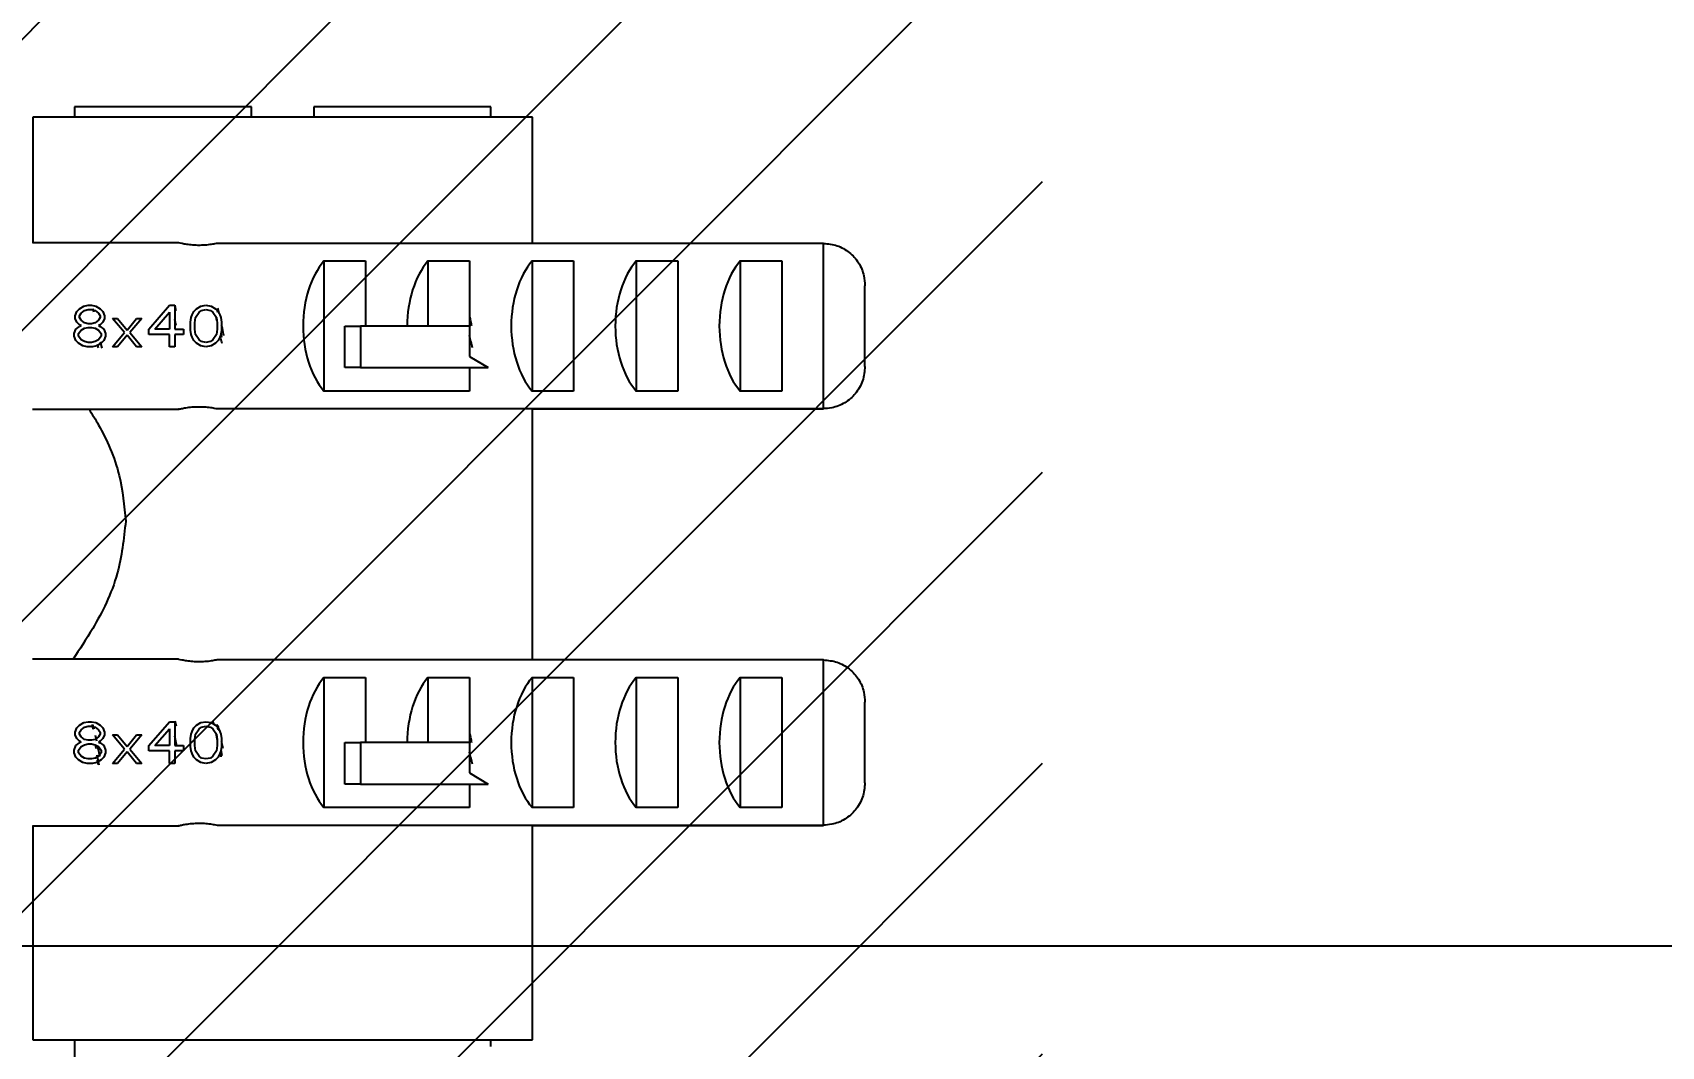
# Model space of a CAD drawing. Header units: millimetres. Extents: x 6110 to 6704, y -3675 to -2835.
# Drawn here: x 6597.88 to 6617.45, y -3382.89 to -3370.71 of the extents above; entities that cross this region are included whole.
import ezdxf

# ---------------------------------------------------------------- set-up
doc = ezdxf.new("R2010")
doc.units = ezdxf.units.MM
doc.header["$LTSCALE"] = 0.1
doc.layers.get('0').update_dxf_attribs({"lineweight": 13})
doc.layers.add('DIM', color=3, linetype='Continuous', lineweight=9)
doc.layers.add('hatch', color=2, linetype='Continuous')
doc.styles.get("Standard").update_dxf_attribs({"font": 'arial.ttf'})
doc.dimstyles.new('ISO-25', dxfattribs={"dimtxt": 2.5, "dimasz": 2.5, "dimexe": 1.25, "dimexo": 0.625, "dimtad": 1, "dimlfac": 5, "dimtxsty": 'Standard', "dimcen": 2.5, "dimadec": 0, "dimazin": 0, "dimtfac": 1, "dimtmove": 0, "dimatfit": 3, "dimfxl": 0, "dimarcsym": 0})

# ---------------------------------------------------------------- blocks, each defined once
blk = doc.blocks.new('*D57')
at = {"layer": 'Defpoints', "color": 0}
for p in [(6596.348, -3361.052), (6596.856, -3381.677), (6635.767, -3381.677)]:
    blk.add_point(p, dxfattribs=at)
at = {"layer": 'DIM', "color": 0, "lineweight": -2}
for p, q in [((6596.973, -3361.052), (6637.017, -3361.052)), ((6635.767, -3365.052), (6635.767, -3377.677)), ((6597.481, -3381.677), (6637.017, -3381.677))]:
    blk.add_line(p, q, dxfattribs=at)
at = {"layer": 'DIM', "color": 0}
for points in [[(6635.101, -3365.052), (6636.434, -3365.052), (6635.767, -3361.052)], [(6635.101, -3377.677), (6636.434, -3377.677), (6635.767, -3381.677)]]:
    blk.add_solid(points, dxfattribs=at)
at = {"layer": 'DIM', "color": 0, "insert": (6632.739, -3371.364), "char_height": 4, "attachment_point": 5, "rotation": 90}
blk.add_mtext('82,5', dxfattribs=at)

msp = doc.modelspace()

# ---------------------------------------------------------------- hatches: boundary and pattern name
at = {"layer": 'hatch'}
h = msp.add_hatch(dxfattribs=at)
h.set_pattern_fill('ANSI31', color=256, scale=0.777568)
h.set_pattern_definition([(45, (5809.2703, -3576.218), (-1.7456907, 1.7456907), [])])
edge = h.paths.add_edge_path()
edge.add_spline(control_points=[(6597.4753, -3341.3519), (6597.5331, -3341.3659), (6597.6353, -3341.3823), (6597.7761, -3341.3823), (6597.8566, -3341.3722), (6597.8936, -3341.3655)], knot_values=[0, 0, 0, 0, 0.4237752, 0.7322165, 1, 1, 1, 1], degree=3, periodic=0)
edge.add_line((6597.5166, -3341.3576), (6597.9333, -3341.3576))
edge.add_arc((6597.7003, -3340.2901), 1.0927, 280.19055, 282.31636, ccw=False)
edge.add_spline(control_points=[(6597.8936, -3341.3655), (6597.8566, -3341.3722), (6597.7761, -3341.3823), (6597.6353, -3341.3823), (6597.5331, -3341.3659), (6597.4753, -3341.3519)], knot_values=[0, 0, 0, 0, 0.2677835, 0.5762248, 1, 1, 1, 1], degree=3, periodic=0)
edge.add_line((6597.4668, -3341.3969), (6597.4668, -3343.342))
edge.add_line((6597.4668, -3343.342), (6597.5166, -3343.342))
edge.add_spline(control_points=[(6597.8936, -3343.3341), (6597.8566, -3343.3274), (6597.7761, -3343.3174), (6597.6353, -3343.3174), (6597.5331, -3343.3338), (6597.4753, -3343.3478)], knot_values=[0, 0, 0, 0, 0.2677887, 0.5762346, 1, 1, 1, 1], degree=3, periodic=0)
edge.add_line((6600.0995, -3343.1305), (6600.2847, -3343.1305))
edge.add_ellipse((6599.6335, -3342.3498), major_axis=(0, -1), ratio=0.6666667, start_angle=218.68219, end_angle=321.31781, ccw=False)
edge.add_line((6598.6491, -3341.3576), (6597.5166, -3341.3576))
edge.add_spline(control_points=[(6597.4753, -3341.3519), (6597.5331, -3341.3659), (6597.6353, -3341.3823), (6597.7761, -3341.3823), (6597.8566, -3341.3722), (6597.8936, -3341.3655)], knot_values=[0, 0, 0, 0, 0.4237752, 0.7322165, 1, 1, 1, 1], degree=3, periodic=0)
edge.add_arc((6597.7003, -3340.2901), 1.0927, 280.19055, 282.31636)
edge.add_line((6597.9333, -3341.3576), (6605.717, -3341.3576))
edge.add_line((6605.717, -3341.3576), (6605.717, -3343.342))
edge.add_line((6605.717, -3343.342), (6597.5166, -3343.342))
edge.add_spline(control_points=[(6597.8936, -3343.3341), (6597.8566, -3343.3274), (6597.7761, -3343.3174), (6597.6353, -3343.3174), (6597.5331, -3343.3338), (6597.4753, -3343.3478)], knot_values=[0, 0, 0, 0, 0.2677887, 0.5762346, 1, 1, 1, 1], degree=3, periodic=0)
edge.add_line((6597.4753, -3343.3478), (6597.4668, -3343.3498))
edge.add_line((6597.4668, -3343.3498), (6597.4668, -3356.3501))
edge.add_line((6597.4668, -3356.3501), (6597.4753, -3356.3522))
edge.add_spline(control_points=[(6597.4753, -3356.3522), (6597.5331, -3356.3662), (6597.6353, -3356.3826), (6597.7761, -3356.3826), (6597.8566, -3356.3725), (6597.8936, -3356.3659)], knot_values=[0, 0, 0, 0, 0.4237752, 0.7322165, 1, 1, 1, 1], degree=3, periodic=0)
edge.add_line((6597.5166, -3356.358), (6597.9333, -3356.358))
edge.add_arc((6597.7003, -3355.2905), 1.0927, 280.19055, 282.31636, ccw=False)
edge.add_spline(control_points=[(6597.8936, -3356.3659), (6597.8566, -3356.3725), (6597.7761, -3356.3826), (6597.6353, -3356.3826), (6597.5331, -3356.3662), (6597.4753, -3356.3522)], knot_values=[0, 0, 0, 0, 0.2677835, 0.5762248, 1, 1, 1, 1], degree=3, periodic=0)
edge.add_line((6597.4668, -3356.3973), (6597.4668, -3358.3423))
edge.add_line((6597.4668, -3358.3423), (6597.5166, -3358.3423))
edge.add_spline(control_points=[(6597.8936, -3358.3344), (6597.8566, -3358.3278), (6597.7761, -3358.3177), (6597.6353, -3358.3177), (6597.5331, -3358.3341), (6597.4753, -3358.3481)], knot_values=[0, 0, 0, 0, 0.2677887, 0.5762346, 1, 1, 1, 1], degree=3, periodic=0)
edge.add_line((6599.0317, -3358.1308), (6599.2169, -3358.1308))
edge.add_ellipse((6599.6335, -3357.3501), major_axis=(0, -1), ratio=0.6666667, start_angle=218.68219, end_angle=321.31781, ccw=False)
edge.add_line((6598.6491, -3356.358), (6597.5166, -3356.358))
edge.add_spline(control_points=[(6597.4753, -3356.3522), (6597.5331, -3356.3662), (6597.6353, -3356.3826), (6597.7761, -3356.3826), (6597.8566, -3356.3725), (6597.8936, -3356.3659)], knot_values=[0, 0, 0, 0, 0.4237752, 0.7322165, 1, 1, 1, 1], degree=3, periodic=0)
edge.add_arc((6597.7003, -3355.2905), 1.0927, 280.19055, 282.31636)
edge.add_line((6597.9333, -3356.358), (6605.717, -3356.358))
edge.add_line((6605.717, -3356.358), (6605.717, -3358.3423))
edge.add_line((6605.717, -3358.3423), (6597.5166, -3358.3423))
edge.add_spline(control_points=[(6597.8936, -3358.3344), (6597.8566, -3358.3278), (6597.7761, -3358.3177), (6597.6353, -3358.3177), (6597.5331, -3358.3341), (6597.4753, -3358.3481)], knot_values=[0, 0, 0, 0, 0.2677887, 0.5762346, 1, 1, 1, 1], degree=3, periodic=0)
edge.add_line((6597.4753, -3358.3481), (6597.4668, -3358.3502))
edge.add_line((6597.4668, -3358.3502), (6597.4668, -3594.1641))
edge.add_line((6597.4668, -3594.1641), (6610.0143, -3594.1641))
edge.add_line((6610.0143, -3594.1641), (6610.0143, -3017.7979))
edge.add_line((6610.0143, -3017.7979), (6597.4668, -3017.7979))
edge.add_line((6597.4668, -3017.7979), (6597.4668, -3341.3498))
edge.add_line((6597.4668, -3341.3498), (6597.4753, -3341.3519))

# ---------------------------------------------------------------- linework, layer by layer
at = {"linetype": 'Continuous', "lineweight": 25}
for p, q in [((6597.886, -3371.7312), (6597.886, -3373.237)), ((6603.886, -3371.7312), (6597.886, -3371.7312)), ((6598.386, -3371.6062), (6598.386, -3371.7312)), ((6600.5127, -3371.6062), (6598.386, -3371.6062)), ((6600.5127, -3371.7312), (6600.5127, -3371.6062)), ((6601.2593, -3371.6062), (6601.2593, -3371.7312)), ((6603.386, -3371.6062), (6601.2593, -3371.6062)), ((6603.386, -3371.7312), (6603.386, -3371.6062)), ((6603.886, -3373.2449), (6603.886, -3371.7312)), ((6599.634, -3373.237), (6597.8817, -3373.237)), ((6607.3817, -3373.2449), (6600.0982, -3373.2449)), ((6607.3817, -3375.2292), (6607.3817, -3373.2449)), ((6601.3817, -3373.4564), (6601.8817, -3373.4564)), ((6601.3817, -3373.4564), (6601.3817, -3375.0177)), ((6601.8817, -3373.4564), (6601.8817, -3374.237)), ((6602.6317, -3373.4564), (6602.6317, -3374.237)), ((6602.6317, -3373.4564), (6603.1317, -3373.4564)), ((6603.1317, -3373.4564), (6603.1317, -3374.6013)), ((6603.8817, -3373.4564), (6603.8817, -3375.0177)), ((6603.8817, -3373.4564), (6604.3817, -3373.4564)), ((6604.3817, -3373.4564), (6604.3817, -3375.0177)), ((6605.1317, -3373.4564), (6605.1317, -3375.0177)), ((6605.1317, -3373.4564), (6605.6317, -3373.4564)), ((6605.6317, -3373.4564), (6605.6317, -3375.0177)), ((6606.3817, -3373.4564), (6606.8817, -3373.4564)), ((6606.3817, -3373.4564), (6606.3817, -3375.0177)), ((6606.8817, -3373.4564), (6606.8817, -3375.0177)), ((6607.8817, -3374.7211), (6607.8817, -3373.7529)), ((6598.3922, -3374.1147), (6598.413, -3374.0615)), ((6598.413, -3374.0615), (6598.4442, -3374.0296)), ((6598.4442, -3374.0296), (6598.4963, -3373.9977)), ((6598.4651, -3374.0828), (6598.5067, -3374.0509)), ((6598.4963, -3373.9977), (6598.5484, -3373.987)), ((6598.5067, -3374.0509), (6598.5484, -3374.0402)), ((6598.5484, -3373.987), (6598.5901, -3373.987)), ((6598.5484, -3374.0402), (6598.5901, -3374.0402)), ((6598.5901, -3373.987), (6598.6422, -3373.9977)), ((6598.5901, -3374.0402), (6598.6317, -3374.0509)), ((6598.6191, -3374.0725), (6598.608, -3374.0295)), ((6598.6317, -3374.0509), (6598.6734, -3374.0828)), ((6598.6422, -3373.9977), (6598.6942, -3374.0296)), ((6598.6942, -3374.0296), (6598.7255, -3374.0615)), ((6598.7255, -3374.0615), (6598.7463, -3374.1147)), ((6599.2776, -3374.2743), (6599.5276, -3373.987)), ((6599.3505, -3374.2743), (6599.5276, -3374.0721)), ((6599.5276, -3373.987), (6599.5901, -3373.987)), ((6599.5276, -3374.0721), (6599.5276, -3374.2743)), ((6599.5901, -3373.987), (6599.5901, -3374.2743)), ((6599.7984, -3374.104), (6599.8192, -3374.0615)), ((6599.8192, -3374.0615), (6599.8505, -3374.0296)), ((6599.8401, -3374.136), (6599.8817, -3374.0721)), ((6599.8505, -3374.0296), (6599.9026, -3373.9977)), ((6599.8817, -3374.0721), (6599.913, -3374.0509)), ((6599.9026, -3373.9977), (6599.9651, -3373.987)), ((6599.913, -3374.0509), (6599.9651, -3374.0402)), ((6599.9651, -3373.987), (6600.0276, -3373.9977)), ((6599.9651, -3374.0402), (6600.0172, -3374.0509)), ((6600.0172, -3374.0509), (6600.0484, -3374.0721)), ((6600.0276, -3373.9977), (6600.0797, -3374.0296)), ((6600.0484, -3374.0721), (6600.0901, -3374.136)), ((6600.0797, -3374.0296), (6600.1109, -3374.0615)), ((6600.097, -3374.0284), (6600.1039, -3374.0691)), ((6600.1222, -3374.0845), (6600.1061, -3374.0218)), ((6600.1109, -3374.0615), (6600.1317, -3374.104)), ((6598.3817, -3374.3275), (6598.4026, -3374.2743)), ((6598.3922, -3374.1466), (6598.3922, -3374.1147)), ((6598.413, -3374.1892), (6598.3922, -3374.1466)), ((6598.4026, -3374.2743), (6598.4442, -3374.2423)), ((6598.4442, -3374.2211), (6598.413, -3374.1892)), ((6598.4442, -3374.1147), (6598.4651, -3374.0828)), ((6598.4442, -3374.136), (6598.4442, -3374.1147)), ((6598.4651, -3374.1679), (6598.4442, -3374.136)), ((6598.4651, -3374.2317), (6598.4442, -3374.2211)), ((6598.4651, -3374.2317), (6598.4442, -3374.2423)), ((6598.5067, -3374.1998), (6598.4651, -3374.1679)), ((6598.4651, -3374.2849), (6598.5067, -3374.2636)), ((6598.5484, -3374.2104), (6598.5067, -3374.1998)), ((6598.5067, -3374.2636), (6598.5484, -3374.253)), ((6598.5901, -3374.2104), (6598.5484, -3374.2104)), ((6598.5484, -3374.253), (6598.5901, -3374.253)), ((6598.6317, -3374.1998), (6598.5901, -3374.2104)), ((6598.5901, -3374.253), (6598.6317, -3374.2636)), ((6598.6734, -3374.1679), (6598.6317, -3374.1998)), ((6598.6317, -3374.2636), (6598.6734, -3374.2849)), ((6598.6734, -3374.0828), (6598.6942, -3374.1147)), ((6598.6942, -3374.136), (6598.6734, -3374.1679)), ((6598.6942, -3374.2211), (6598.6734, -3374.2317)), ((6598.6734, -3374.2317), (6598.6942, -3374.2423)), ((6598.6942, -3374.1147), (6598.6942, -3374.136)), ((6598.7255, -3374.1892), (6598.6942, -3374.2211)), ((6598.6942, -3374.2423), (6598.7359, -3374.2743)), ((6598.7463, -3374.1466), (6598.7255, -3374.1892)), ((6598.7359, -3374.2743), (6598.7567, -3374.3275)), ((6598.7463, -3374.1147), (6598.7463, -3374.1466)), ((6598.9859, -3374.3168), (6598.8401, -3374.1466)), ((6598.8401, -3374.1466), (6598.9026, -3374.1466)), ((6598.9026, -3374.1466), (6599.0172, -3374.2849)), ((6599.0172, -3374.2849), (6599.1317, -3374.1466)), ((6599.1942, -3374.1466), (6599.0484, -3374.3168)), ((6599.1317, -3374.1466), (6599.1942, -3374.1466)), ((6599.2776, -3374.3381), (6599.2776, -3374.2743)), ((6599.5276, -3374.2743), (6599.3505, -3374.2743)), ((6599.6054, -3374.2311), (6599.5901, -3374.1608)), ((6599.5901, -3374.2743), (6599.6942, -3374.2743)), ((6599.6942, -3374.2743), (6599.6942, -3374.3381)), ((6599.7776, -3374.1892), (6599.788, -3374.136)), ((6599.7776, -3374.2849), (6599.7776, -3374.1892)), ((6599.788, -3374.136), (6599.7984, -3374.104)), ((6599.8297, -3374.1998), (6599.8401, -3374.136)), ((6599.8297, -3374.2743), (6599.8297, -3374.1998)), ((6599.8401, -3374.3381), (6599.8297, -3374.2743)), ((6600.0819, -3374.1235), (6600.0915, -3374.1675)), ((6600.0901, -3374.136), (6600.1005, -3374.1998)), ((6600.1005, -3374.2743), (6600.0901, -3374.3381)), ((6600.1005, -3374.1998), (6600.1005, -3374.2743)), ((6600.1317, -3374.104), (6600.1422, -3374.136)), ((6600.1422, -3374.136), (6600.1526, -3374.1892)), ((6600.1526, -3374.1892), (6600.1526, -3374.2849)), ((6601.6335, -3374.737), (6601.6335, -3374.237)), ((6601.6335, -3374.237), (6601.8207, -3374.237)), ((6601.8207, -3374.237), (6601.8207, -3374.737)), ((6603.1317, -3374.237), (6601.8207, -3374.237)), ((6598.3817, -3374.3594), (6598.3817, -3374.3275)), ((6598.4026, -3374.4126), (6598.3817, -3374.3594)), ((6598.4338, -3374.4445), (6598.4026, -3374.4126)), ((6598.4338, -3374.3275), (6598.4651, -3374.2849)), ((6598.4338, -3374.3594), (6598.4338, -3374.3275)), ((6598.4651, -3374.4019), (6598.4338, -3374.3594)), ((6598.4859, -3374.4764), (6598.4338, -3374.4445)), ((6598.5067, -3374.4232), (6598.4651, -3374.4019)), ((6598.5484, -3374.4338), (6598.5067, -3374.4232)), ((6598.5901, -3374.4338), (6598.5484, -3374.4338)), ((6598.6317, -3374.4232), (6598.5901, -3374.4338)), ((6598.6734, -3374.4019), (6598.6317, -3374.4232)), ((6598.7047, -3374.4445), (6598.6526, -3374.4764)), ((6598.6567, -3374.454), (6598.6683, -3374.4994)), ((6598.6734, -3374.2849), (6598.7047, -3374.3275)), ((6598.7047, -3374.3594), (6598.6734, -3374.4019)), ((6598.7188, -3374.5045), (6598.6991, -3374.4276)), ((6598.7047, -3374.3275), (6598.7047, -3374.3594)), ((6598.7359, -3374.4126), (6598.7047, -3374.4445)), ((6598.7567, -3374.3594), (6598.7359, -3374.4126)), ((6598.7567, -3374.3275), (6598.7567, -3374.3594)), ((6598.8401, -3374.487), (6598.9859, -3374.3168)), ((6599.0172, -3374.3487), (6598.9026, -3374.487)), ((6599.1317, -3374.487), (6599.0172, -3374.3487)), ((6599.0484, -3374.3168), (6599.1942, -3374.487)), ((6599.5276, -3374.3381), (6599.2776, -3374.3381)), ((6599.5276, -3374.487), (6599.5276, -3374.3381)), ((6599.6942, -3374.3381), (6599.5901, -3374.3381)), ((6599.5901, -3374.3381), (6599.5901, -3374.487)), ((6599.788, -3374.3381), (6599.7776, -3374.2849)), ((6599.7984, -3374.37), (6599.788, -3374.3381)), ((6599.8192, -3374.4126), (6599.7984, -3374.37)), ((6599.8505, -3374.4445), (6599.8192, -3374.4126)), ((6599.8817, -3374.4019), (6599.8401, -3374.3381)), ((6599.9026, -3374.4764), (6599.8505, -3374.4445)), ((6599.913, -3374.4232), (6599.8817, -3374.4019)), ((6599.9651, -3374.4338), (6599.913, -3374.4232)), ((6600.0172, -3374.4232), (6599.9651, -3374.4338)), ((6600.0484, -3374.4019), (6600.0172, -3374.4232)), ((6600.0797, -3374.4445), (6600.0276, -3374.4764)), ((6600.0901, -3374.3381), (6600.0484, -3374.4019)), ((6600.1109, -3374.4126), (6600.0797, -3374.4445)), ((6600.1317, -3374.37), (6600.1109, -3374.4126)), ((6600.1422, -3374.3381), (6600.1317, -3374.37)), ((6600.1526, -3374.2849), (6600.1422, -3374.3381)), ((6600.1451, -3374.3231), (6600.153, -3374.3711)), ((6598.538, -3374.487), (6598.4859, -3374.4764)), ((6598.6005, -3374.487), (6598.538, -3374.487)), ((6598.6526, -3374.4764), (6598.6005, -3374.487)), ((6598.9026, -3374.487), (6598.8401, -3374.487)), ((6599.1942, -3374.487), (6599.1317, -3374.487)), ((6599.5901, -3374.487), (6599.5276, -3374.487)), ((6599.9651, -3374.487), (6599.9026, -3374.4764)), ((6600.0276, -3374.4764), (6599.9651, -3374.487)), ((6603.1317, -3374.6013), (6603.3551, -3374.737)), ((6601.8207, -3374.737), (6601.6335, -3374.737)), ((6601.8207, -3374.737), (6603.3551, -3374.737)), ((6603.1317, -3374.737), (6603.1317, -3375.0177)), ((6603.1317, -3375.0177), (6601.3817, -3375.0177)), ((6604.3817, -3375.0177), (6603.8817, -3375.0177)), ((6605.6317, -3375.0177), (6605.1317, -3375.0177)), ((6606.8817, -3375.0177), (6606.3817, -3375.0177)), ((6597.8817, -3375.237), (6599.634, -3375.237)), ((6600.0982, -3375.2292), (6607.3817, -3375.2292)), ((6603.886, -3378.2449), (6603.886, -3375.2292)), ((6603.886, -3375.2315), (6607.3817, -3375.2315)), ((6599.634, -3378.237), (6597.8817, -3378.237)), ((6607.3817, -3378.2449), (6600.0982, -3378.2449)), ((6607.3817, -3380.2292), (6607.3817, -3378.2449)), ((6601.3817, -3378.4564), (6601.8817, -3378.4564)), ((6601.3817, -3378.4564), (6601.3817, -3380.0177)), ((6601.8817, -3378.4564), (6601.8817, -3379.237)), ((6602.6317, -3378.4564), (6602.6317, -3379.237)), ((6602.6317, -3378.4564), (6603.1317, -3378.4564)), ((6603.1317, -3378.4564), (6603.1317, -3379.6013)), ((6603.8817, -3378.4564), (6603.8817, -3380.0177)), ((6603.8817, -3378.4564), (6604.3817, -3378.4564)), ((6604.3817, -3378.4564), (6604.3817, -3380.0177)), ((6605.1317, -3378.4564), (6605.6317, -3378.4564)), ((6605.1317, -3378.4564), (6605.1317, -3380.0177)), ((6605.6317, -3378.4564), (6605.6317, -3380.0177)), ((6606.3817, -3378.4564), (6606.3817, -3380.0177)), ((6606.3817, -3378.4564), (6606.8817, -3378.4564)), ((6606.8817, -3378.4564), (6606.8817, -3380.0177)), ((6607.8817, -3379.7212), (6607.8817, -3378.7529)), ((6598.3922, -3379.1147), (6598.413, -3379.0615)), ((6598.3922, -3379.1466), (6598.3922, -3379.1147)), ((6598.413, -3379.1892), (6598.3922, -3379.1466)), ((6598.413, -3379.0615), (6598.4442, -3379.0296)), ((6598.4442, -3379.0296), (6598.4963, -3378.9977)), ((6598.4442, -3379.1147), (6598.4651, -3379.0828)), ((6598.4442, -3379.136), (6598.4442, -3379.1147)), ((6598.4651, -3379.1679), (6598.4442, -3379.136)), ((6598.4651, -3379.0828), (6598.5067, -3379.0509)), ((6598.5067, -3379.1998), (6598.4651, -3379.1679)), ((6598.4963, -3378.9977), (6598.5484, -3378.987)), ((6598.5067, -3379.0509), (6598.5484, -3379.0402)), ((6598.5484, -3378.987), (6598.5901, -3378.987)), ((6598.5484, -3379.0402), (6598.5901, -3379.0402)), ((6598.5901, -3378.987), (6598.6422, -3378.9977)), ((6598.5901, -3379.0402), (6598.6317, -3379.0509)), ((6598.5958, -3379.0222), (6598.605, -3379.0773)), ((6598.6206, -3379.0785), (6598.6071, -3379.0259)), ((6598.6317, -3379.0509), (6598.6734, -3379.0828)), ((6598.6734, -3379.1679), (6598.6317, -3379.1998)), ((6598.6526, -3379.2221), (6598.6376, -3379.1535)), ((6598.6422, -3378.9977), (6598.6942, -3379.0296)), ((6598.6734, -3379.0828), (6598.6942, -3379.1147)), ((6598.6942, -3379.136), (6598.6734, -3379.1679)), ((6598.6942, -3379.0296), (6598.7255, -3379.0615)), ((6598.6942, -3379.1147), (6598.6942, -3379.136)), ((6598.7255, -3379.0615), (6598.7463, -3379.1147)), ((6598.7463, -3379.1466), (6598.7255, -3379.1892)), ((6598.7463, -3379.1147), (6598.7463, -3379.1466)), ((6598.9859, -3379.3168), (6598.8401, -3379.1466)), ((6598.8401, -3379.1466), (6598.9026, -3379.1466)), ((6598.9026, -3379.1466), (6599.0172, -3379.2849)), ((6599.0172, -3379.2849), (6599.1317, -3379.1466)), ((6599.1942, -3379.1466), (6599.0484, -3379.3168)), ((6599.1317, -3379.1466), (6599.1942, -3379.1466)), ((6599.2776, -3379.2743), (6599.5276, -3378.987)), ((6599.3505, -3379.2743), (6599.5276, -3379.0721)), ((6599.5276, -3378.987), (6599.5901, -3378.987)), ((6599.5276, -3379.0721), (6599.5276, -3379.2743)), ((6599.5901, -3378.987), (6599.5901, -3379.2743)), ((6599.6109, -3379.041), (6599.5958, -3378.9819)), ((6599.7776, -3379.1892), (6599.788, -3379.136)), ((6599.788, -3379.136), (6599.7984, -3379.104)), ((6599.7984, -3379.104), (6599.8192, -3379.0615)), ((6599.8192, -3379.0615), (6599.8505, -3379.0296)), ((6599.8297, -3379.1998), (6599.8401, -3379.136)), ((6599.8401, -3379.136), (6599.8817, -3379.0721)), ((6599.8505, -3379.0296), (6599.9026, -3378.9977)), ((6599.8817, -3379.0721), (6599.913, -3379.0509)), ((6599.9026, -3378.9977), (6599.9651, -3378.987)), ((6599.913, -3379.0509), (6599.9651, -3379.0402)), ((6599.9651, -3378.987), (6600.0276, -3378.9977)), ((6599.9651, -3379.0402), (6600.0172, -3379.0509)), ((6600.0172, -3379.0509), (6600.0484, -3379.0721)), ((6600.0276, -3378.9977), (6600.0797, -3379.0296)), ((6600.0452, -3378.9761), (6600.055, -3379.0145)), ((6600.0484, -3379.0721), (6600.0901, -3379.136)), ((6600.0797, -3379.0296), (6600.1109, -3379.0615)), ((6600.0819, -3379.1235), (6600.1005, -3379.2087)), ((6600.0901, -3379.136), (6600.1005, -3379.1998)), ((6600.0946, -3379.0149), (6600.1058, -3379.0803)), ((6600.1251, -3379.0958), (6600.11, -3379.0372)), ((6600.1109, -3379.0615), (6600.1317, -3379.104)), ((6600.1317, -3379.104), (6600.1422, -3379.136)), ((6600.1422, -3379.136), (6600.1526, -3379.1892)), ((6598.3817, -3379.3275), (6598.4026, -3379.2743)), ((6598.3817, -3379.3594), (6598.3817, -3379.3275)), ((6598.4026, -3379.4126), (6598.3817, -3379.3594)), ((6598.4026, -3379.2743), (6598.4442, -3379.2423)), ((6598.4442, -3379.2211), (6598.413, -3379.1892)), ((6598.4338, -3379.3275), (6598.4651, -3379.2849)), ((6598.4338, -3379.3594), (6598.4338, -3379.3275)), ((6598.4651, -3379.4019), (6598.4338, -3379.3594)), ((6598.4651, -3379.2317), (6598.4442, -3379.2211)), ((6598.4651, -3379.2317), (6598.4442, -3379.2423)), ((6598.4651, -3379.2849), (6598.5067, -3379.2636)), ((6598.5484, -3379.2104), (6598.5067, -3379.1998)), ((6598.5067, -3379.2636), (6598.5484, -3379.253)), ((6598.5901, -3379.2104), (6598.5484, -3379.2104)), ((6598.5484, -3379.253), (6598.5901, -3379.253)), ((6598.6317, -3379.1998), (6598.5901, -3379.2104)), ((6598.5901, -3379.253), (6598.6317, -3379.2636)), ((6598.6317, -3379.2636), (6598.6734, -3379.2849)), ((6598.6352, -3379.2605), (6598.643, -3379.309)), ((6598.6942, -3379.2211), (6598.6734, -3379.2317)), ((6598.6734, -3379.2317), (6598.6942, -3379.2423)), ((6598.6734, -3379.2849), (6598.7047, -3379.3275)), ((6598.7047, -3379.3594), (6598.6734, -3379.4019)), ((6598.7255, -3379.1892), (6598.6942, -3379.2211)), ((6598.6942, -3379.2423), (6598.7359, -3379.2743)), ((6598.7047, -3379.3275), (6598.7047, -3379.3594)), ((6598.7359, -3379.2743), (6598.7567, -3379.3275)), ((6598.7567, -3379.3594), (6598.7359, -3379.4126)), ((6598.7567, -3379.3275), (6598.7567, -3379.3594)), ((6598.8401, -3379.487), (6598.9859, -3379.3168)), ((6599.0172, -3379.3487), (6598.9026, -3379.487)), ((6599.1317, -3379.487), (6599.0172, -3379.3487)), ((6599.0484, -3379.3168), (6599.1942, -3379.487)), ((6599.2776, -3379.3381), (6599.2776, -3379.2743)), ((6599.5276, -3379.3381), (6599.2776, -3379.3381)), ((6599.5276, -3379.2743), (6599.3505, -3379.2743)), ((6599.5276, -3379.487), (6599.5276, -3379.3381)), ((6599.5901, -3379.2743), (6599.6942, -3379.2743)), ((6599.6942, -3379.3381), (6599.5901, -3379.3381)), ((6599.5901, -3379.3381), (6599.5901, -3379.487)), ((6599.6942, -3379.2743), (6599.6942, -3379.3381)), ((6599.7776, -3379.2849), (6599.7776, -3379.1892)), ((6599.788, -3379.3381), (6599.7776, -3379.2849)), ((6599.7984, -3379.37), (6599.788, -3379.3381)), ((6599.8297, -3379.2743), (6599.8297, -3379.1998)), ((6599.8401, -3379.3381), (6599.8297, -3379.2743)), ((6599.8817, -3379.4019), (6599.8401, -3379.3381)), ((6600.0901, -3379.3381), (6600.0484, -3379.4019)), ((6600.1005, -3379.2743), (6600.0901, -3379.3381)), ((6600.1005, -3379.1998), (6600.1005, -3379.2743)), ((6600.1422, -3379.3381), (6600.1317, -3379.37)), ((6600.1526, -3379.2849), (6600.1422, -3379.3381)), ((6600.1451, -3379.3231), (6600.1566, -3379.3927)), ((6600.1526, -3379.1892), (6600.1526, -3379.2849)), ((6601.6335, -3379.737), (6601.6335, -3379.237)), ((6601.6335, -3379.237), (6601.8207, -3379.237)), ((6601.8207, -3379.237), (6601.8207, -3379.737)), ((6603.1317, -3379.237), (6601.8207, -3379.237)), ((6598.4338, -3379.4445), (6598.4026, -3379.4126)), ((6598.4859, -3379.4764), (6598.4338, -3379.4445)), ((6598.5067, -3379.4232), (6598.4651, -3379.4019)), ((6598.538, -3379.487), (6598.4859, -3379.4764)), ((6598.5484, -3379.4338), (6598.5067, -3379.4232)), ((6598.6005, -3379.487), (6598.538, -3379.487)), ((6598.5901, -3379.4338), (6598.5484, -3379.4338)), ((6598.6317, -3379.4232), (6598.5901, -3379.4338)), ((6598.6526, -3379.4764), (6598.6005, -3379.487)), ((6598.6734, -3379.4019), (6598.6317, -3379.4232)), ((6598.7047, -3379.4445), (6598.6526, -3379.4764)), ((6598.6553, -3379.4486), (6598.6683, -3379.4994)), ((6598.6554, -3379.3852), (6598.6764, -3379.5034)), ((6598.7359, -3379.4126), (6598.7047, -3379.4445)), ((6598.9026, -3379.487), (6598.8401, -3379.487)), ((6599.1942, -3379.487), (6599.1317, -3379.487)), ((6599.5901, -3379.487), (6599.5276, -3379.487)), ((6599.8192, -3379.4126), (6599.7984, -3379.37)), ((6599.8505, -3379.4445), (6599.8192, -3379.4126)), ((6599.9026, -3379.4764), (6599.8505, -3379.4445)), ((6599.913, -3379.4232), (6599.8817, -3379.4019)), ((6599.9651, -3379.487), (6599.9026, -3379.4764)), ((6599.9651, -3379.4338), (6599.913, -3379.4232)), ((6600.0172, -3379.4232), (6599.9651, -3379.4338)), ((6600.0276, -3379.4764), (6599.9651, -3379.487)), ((6600.0484, -3379.4019), (6600.0172, -3379.4232)), ((6600.0797, -3379.4445), (6600.0276, -3379.4764)), ((6600.1109, -3379.4126), (6600.0797, -3379.4445)), ((6600.1317, -3379.37), (6600.1109, -3379.4126)), ((6601.8207, -3379.737), (6601.6335, -3379.737)), ((6601.8207, -3379.737), (6603.3551, -3379.737)), ((6603.1317, -3379.6013), (6603.3551, -3379.737)), ((6603.1317, -3379.737), (6603.1317, -3380.0177)), ((6603.1317, -3380.0177), (6601.3817, -3380.0177)), ((6604.3817, -3380.0177), (6603.8817, -3380.0177)), ((6605.6317, -3380.0177), (6605.1317, -3380.0177)), ((6606.8817, -3380.0177), (6606.3817, -3380.0177)), ((6597.8817, -3380.237), (6599.634, -3380.237)), ((6597.8817, -3380.2393), (6597.886, -3380.2393)), ((6597.886, -3380.237), (6597.886, -3382.8048)), ((6600.0982, -3380.2292), (6607.3817, -3380.2292)), ((6603.886, -3382.8048), (6603.886, -3380.2292)), ((6603.886, -3380.2315), (6607.3817, -3380.2315)), ((6597.886, -3382.8048), (6603.886, -3382.8048)), ((6598.386, -3382.8048), (6598.386, -3383.043)), ((6603.386, -3382.8843), (6603.386, -3382.8048))]:
    msp.add_line(p, q, dxfattribs=at)
for centre, end_param in [((6601.7984, -3374.237), 2.4664611), ((6603.0484, -3374.237), 1.5707963), ((6604.2984, -3374.237), 2.4664611), ((6605.5484, -3374.237), 2.4664611), ((6606.7984, -3374.237), 2.4664611), ((6601.7984, -3379.237), 2.4664611), ((6603.0484, -3379.237), 1.5707963), ((6604.2984, -3379.237), 2.4664611), ((6605.5484, -3379.237), 2.4664611), ((6606.7984, -3379.237), 2.4664611)]:
    msp.add_ellipse(centre, major_axis=(0, 1), ratio=0.6666667, start_param=0.6751315, end_param=end_param, dxfattribs=at)
for points, knots in [([(6600.0982, -3373.2449), (6600.0817, -3373.2483), (6600.0486, -3373.2552), (6599.9734, -3373.2656), (6599.8901, -3373.27), (6599.8065, -3373.267), (6599.7317, -3373.258), (6599.6732, -3373.247), (6599.6368, -3373.2383), (6599.6349, -3373.2378), (6599.634, -3373.2376)], [0, 0, 0, 0, 0.1300289, 0.2600578, 0.3891583, 0.5145615, 0.6393727, 0.7675076, 0.8977935, 1, 1, 1, 1]), ([(6607.3817, -3373.2449), (6607.4376, -3373.2504), (6607.5492, -3373.2614), (6607.6981, -3373.3471), (6607.811, -3373.4734), (6607.8726, -3373.6166), (6607.8791, -3373.7128), (6607.8817, -3373.7529)], [0, 0, 0, 0, 0.2113759, 0.4227368, 0.6345563, 0.8478636, 1, 1, 1, 1]), ([(6599.5891, -3373.987), (6599.5907, -3373.9948), (6599.5947, -3374.0135), (6599.5987, -3374.0385), (6599.601, -3374.0532)], [0, 0, 0, 0, 0.4159567, 1, 1, 1, 1]), ([(6600.18, -3374.3492), (6600.1789, -3374.3443), (6600.171, -3374.3099), (6600.1619, -3374.2648), (6600.1538, -3374.2279), (6600.1526, -3374.2223)], [0, 0, 0, 0, 0.1231138, 0.8653396, 1, 1, 1, 1]), ([(6603.1317, -3374.1272), (6603.1353, -3374.1427), (6603.1433, -3374.1775), (6603.1513, -3374.2156), (6603.1557, -3374.2367)], [0, 0, 0, 0, 0.4458198, 1, 1, 1, 1]), ([(6600.1341, -3374.3629), (6600.1355, -3374.3696), (6600.1421, -3374.4003), (6600.1486, -3374.424), (6600.1538, -3374.4426)], [0, 0, 0, 0, 0.2205217, 1, 1, 1, 1]), ([(6603.1685, -3374.4973), (6603.1619, -3374.4753), (6603.1497, -3374.434), (6603.1374, -3374.3777), (6603.1317, -3374.3515)], [0, 0, 0, 0, 0.533934, 1, 1, 1, 1]), ([(6607.8817, -3374.7211), (6607.876, -3374.78), (6607.8647, -3374.8974), (6607.7747, -3375.0519), (6607.644, -3375.1653), (6607.5049, -3375.2217), (6607.4153, -3375.2271), (6607.3817, -3375.2292)], [0, 0, 0, 0, 0.22268064, 0.44431821, 0.65969897, 0.87243654, 1, 1, 1, 1]), ([(6598.5602, -3375.237), (6598.5985, -3375.298), (6598.7365, -3375.5181), (6598.9439, -3375.9785), (6598.983, -3376.3959), (6599.0004, -3376.5811)], [0, 0, 0, 0, 0.1758291, 0.6342065, 1, 1, 1, 1]), ([(6599.634, -3375.2365), (6599.6333, -3375.2366), (6599.6291, -3375.2377), (6599.6484, -3375.2328), (6599.6909, -3375.2234), (6599.7574, -3375.2123), (6599.8378, -3375.205), (6599.9228, -3375.205), (6600.0016, -3375.2118), (6600.0617, -3375.2215), (6600.0877, -3375.2269), (6600.0982, -3375.2292)], [0, 0, 0, 0, 0.0257498, 0.1505776, 0.2761286, 0.405069, 0.5350689, 0.661861, 0.7862106, 0.9126426, 1, 1, 1, 1]), ([(6599.0004, -3376.5811), (6598.9774, -3376.794), (6598.9263, -3377.2679), (6598.6342, -3377.8352), (6598.4467, -3378.1194), (6598.3691, -3378.237)], [0, 0, 0, 0, 0.3234719, 0.7199536, 1, 1, 1, 1]), ([(6600.0982, -3378.2449), (6600.0817, -3378.2483), (6600.0486, -3378.2552), (6599.9734, -3378.2656), (6599.8901, -3378.27), (6599.8065, -3378.267), (6599.7317, -3378.258), (6599.6732, -3378.247), (6599.6368, -3378.2383), (6599.6349, -3378.2378), (6599.634, -3378.2376)], [0, 0, 0, 0, 0.13002827, 0.26005725, 0.38915793, 0.51456113, 0.63937244, 0.76750745, 0.89779342, 1, 1, 1, 1]), ([(6607.3817, -3378.2449), (6607.4376, -3378.2504), (6607.5492, -3378.2614), (6607.6981, -3378.3471), (6607.811, -3378.4734), (6607.8726, -3378.6166), (6607.8791, -3378.7128), (6607.8817, -3378.7529)], [0, 0, 0, 0, 0.2113767, 0.4227383, 0.634555, 0.847863, 1, 1, 1, 1]), ([(6599.6148, -3379.2743), (6599.6123, -3379.2626), (6599.604, -3379.2248), (6599.5958, -3379.187), (6599.5901, -3379.1608)], [0, 0, 0, 0, 0.3081033, 1, 1, 1, 1]), ([(6603.1317, -3379.1272), (6603.1353, -3379.1427), (6603.1433, -3379.1775), (6603.1513, -3379.2156), (6603.1557, -3379.2367)], [0, 0, 0, 0, 0.4458057, 1, 1, 1, 1]), ([(6598.6937, -3379.4064), (6598.6916, -3379.3987), (6598.6822, -3379.3627), (6598.6728, -3379.3168), (6598.6654, -3379.2808)], [0, 0, 0, 0, 0.2144569, 1, 1, 1, 1]), ([(6600.1341, -3379.3629), (6600.1355, -3379.3697), (6600.1391, -3379.3869), (6600.1428, -3379.4002), (6600.1449, -3379.4082)], [0, 0, 0, 0, 0.3993118, 1, 1, 1, 1]), ([(6600.1713, -3379.3096), (6600.1663, -3379.2861), (6600.1601, -3379.2568), (6600.1538, -3379.2279), (6600.1526, -3379.2223)], [0, 0, 0, 0, 0.8029384, 1, 1, 1, 1]), ([(6603.1685, -3379.4973), (6603.1619, -3379.4753), (6603.1497, -3379.434), (6603.1374, -3379.3777), (6603.1317, -3379.3515)], [0, 0, 0, 0, 0.533934, 1, 1, 1, 1]), ([(6607.8817, -3379.7212), (6607.876, -3379.78), (6607.8647, -3379.8974), (6607.7747, -3380.0519), (6607.644, -3380.1653), (6607.5049, -3380.2217), (6607.4153, -3380.2271), (6607.3817, -3380.2292)], [0, 0, 0, 0, 0.2226813, 0.4443196, 0.6596979, 0.8724361, 1, 1, 1, 1]), ([(6599.634, -3380.2365), (6599.6333, -3380.2366), (6599.6291, -3380.2377), (6599.6484, -3380.2328), (6599.6909, -3380.2234), (6599.7574, -3380.2123), (6599.8378, -3380.205), (6599.9228, -3380.205), (6600.0016, -3380.2118), (6600.0617, -3380.2215), (6600.0877, -3380.2269), (6600.0982, -3380.2292)], [0, 0, 0, 0, 0.0257498, 0.1505777, 0.2761281, 0.4050693, 0.5350693, 0.6618615, 0.7862112, 0.9126425, 1, 1, 1, 1])]:
    msp.add_open_spline(points, degree=3, knots=knots, dxfattribs=at)

# ---------------------------------------------------------------- dimensions: what is measured, and where the dimension line sits
at = {"layer": 'DIM'}
dim = msp.add_linear_dim(base=(6635.7674, -3381.6768), p1=(6596.3479, -3361.0518), p2=(6596.8557, -3381.6768), angle=90, dimstyle='ISO-25', override={"dimtxt": 4, "dimasz": 4, "dimlfac": 4, "dimadec": 1, "dimfxl": 1.25}, dxfattribs=at)
dim.commit()
dim.dimension.update_dxf_attribs({"geometry": '*D57', "text_midpoint": (6632.7386, -3371.3643)})

doc.saveas('drawing.dxf')
